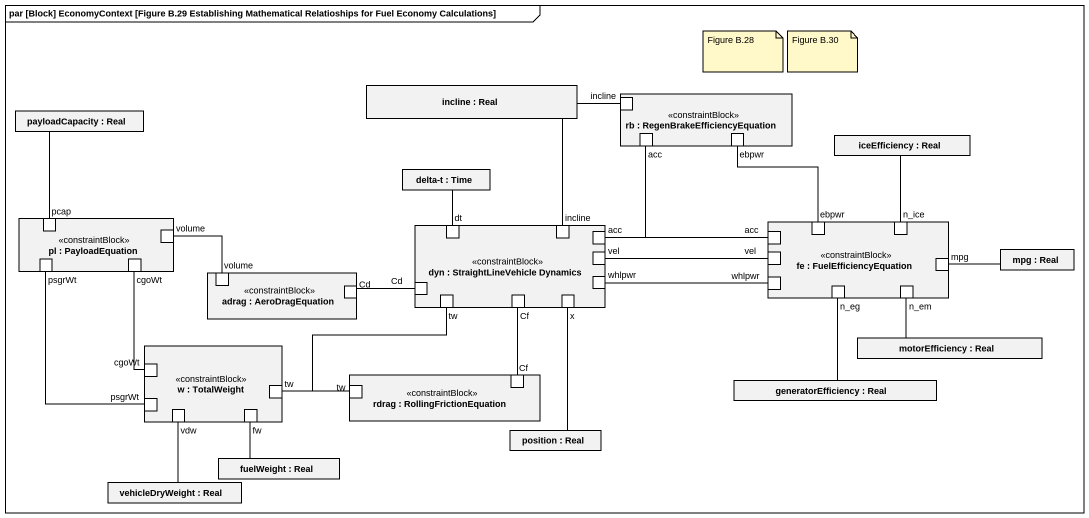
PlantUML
@startuml
mainframe par [Block] EconomyContext [Figure B.29 Establishing Mathematical Relatioships for Fuel Economy Calculations]
rectangle "payloadCapacity : Real" as payloadCapacity
rectangle "incline : Real" as incline
rectangle "rb : RegenBrakeEfficiencyEquation" as rb <<constraintBlock>> {
  port "incline" as incline_2
  port acc
  port ebpwr
}
rectangle "iceEfficiency : Real" as iceEfficiency
rectangle "delta-t : Time" as delta_t
rectangle "pl : PayloadEquation" as pl <<constraintBlock>> {
  port pcap
  port volume
  port psgrWt
  port cgoWt
}
rectangle "dyn : StraightLineVehicle Dynamics" as dyn <<constraintBlock>> {
  port dt
  port "incline" as incline_3
  port "acc" as acc_2
  port vel
  port "Cd" as Cd_2
  port tw
  port Cf
  port "x" as x_
  port whlpwr
}
rectangle "fe : FuelEfficiencyEquation" as fe <<constraintBlock>> {
  port "acc" as acc_3
  port "ebpwr" as ebpwr_2
  port n_ice
  port "vel" as vel_2
  port mpg
  port "whlpwr" as whlpwr_2
  port n_eg
  port n_em
}
rectangle "mpg : Real" as mpg_2
rectangle "adrag : AeroDragEquation" as adrag <<constraintBlock>> {
  port "volume" as volume_2
  port Cd
}
rectangle "w : TotalWeight" as w <<constraintBlock>> {
  port "cgoWt" as cgoWt_2
  port "tw" as tw_2
  port "psgrWt" as psgrWt_2
  port vdw
  port fw
}
rectangle "motorEfficiency : Real" as motorEfficiency
rectangle "rdrag : RollingFrictionEquation" as rdrag <<constraintBlock>> {
  port "tw" as tw_3
  port "Cf" as Cf_2
}
rectangle "generatorEfficiency : Real" as generatorEfficiency
rectangle "fuelWeight : Real" as fuelWeight
rectangle "position : Real" as position
rectangle "vehicleDryWeight : Real" as vehicleDryWeight
payloadCapacity -- pcap
incline -right- incline_2
incline -- incline_3
ebpwr -- ebpwr_2
iceEfficiency -- n_ice
delta_t -- dt
volume -- volume_2
acc_2 -up- acc
acc_2 -right- acc_3
vel -right- vel_2
mpg_2 -left- mpg
Cd -right- Cd_2
tw -left- tw_2
whlpwr -right- whlpwr_2
motorEfficiency -up- n_em
cgoWt_2 -up- cgoWt
tw_3 -left- tw_2
Cf_2 -up- Cf
generatorEfficiency -up- n_eg
psgrWt_2 -up- psgrWt
fuelWeight -up- fw
position -up- x_
vehicleDryWeight -up- vdw
note as N1
  Figure B.28
end note
note as N2
  Figure B.30
end note
@enduml
